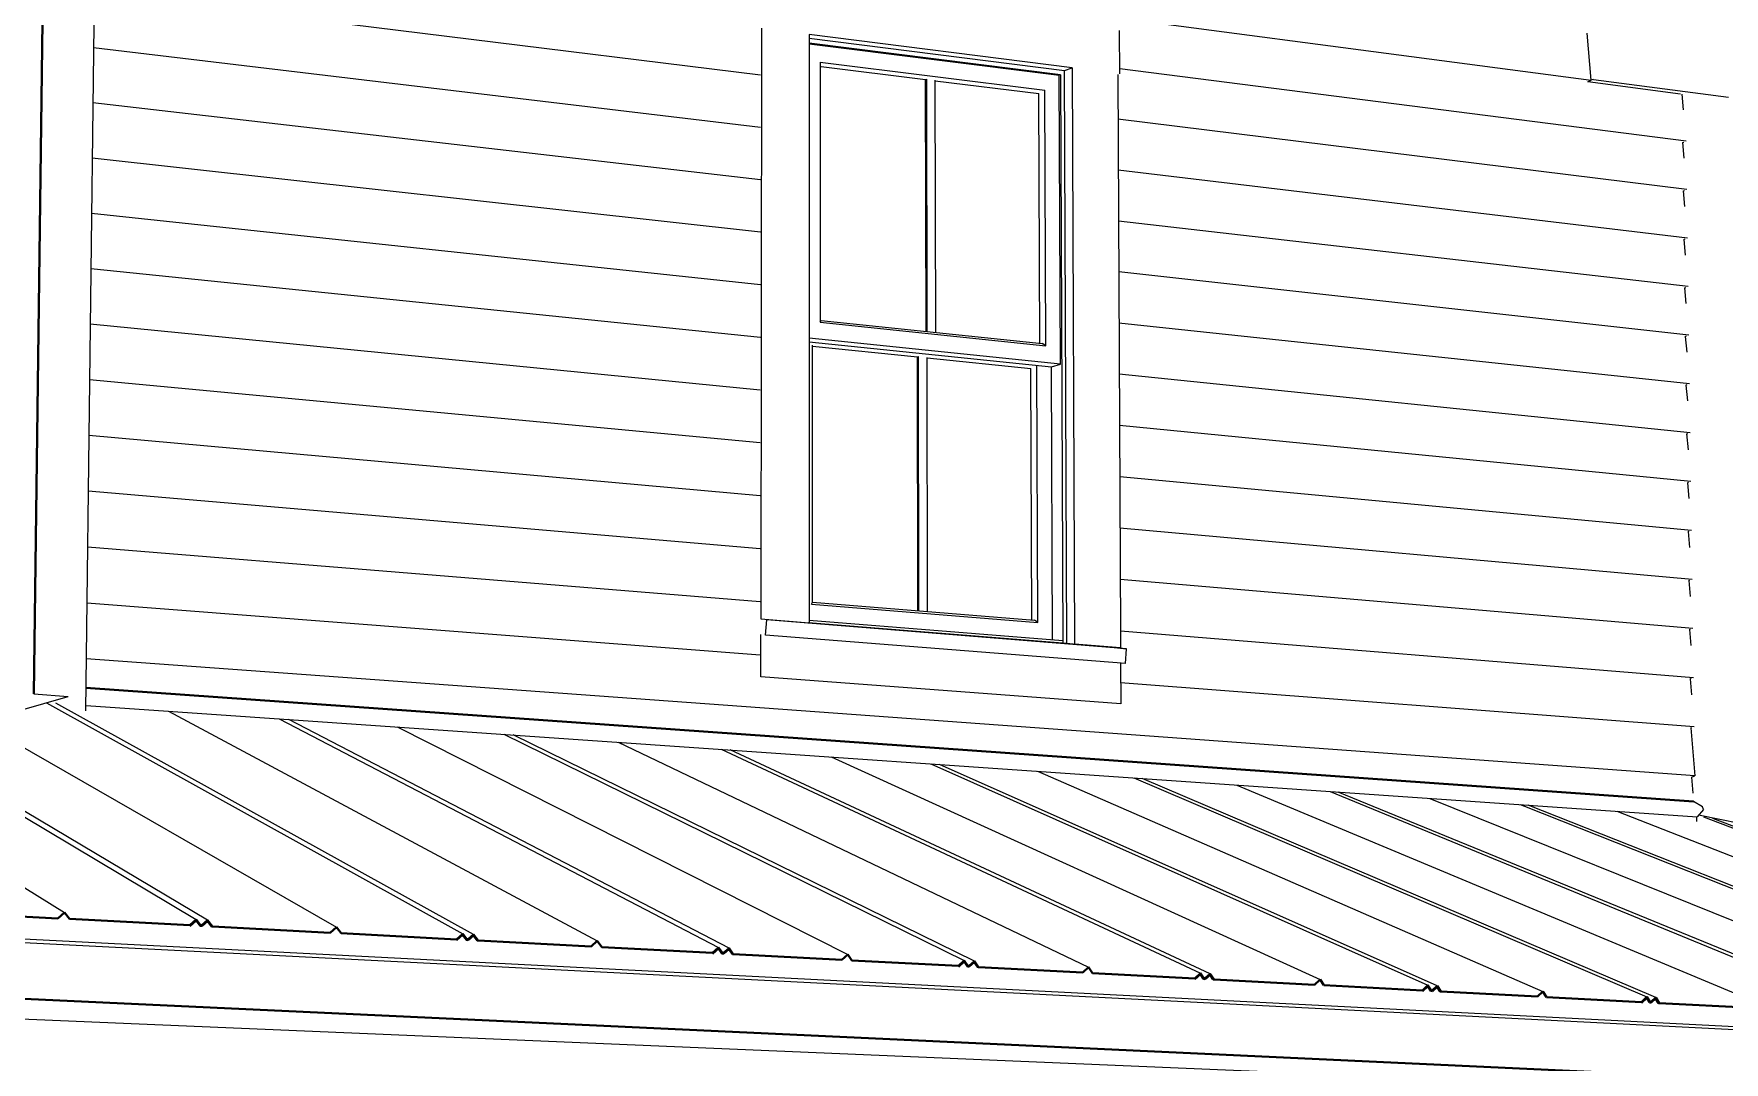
# Model space of a CAD drawing. Header units: inches. Extents: x -4969 to 16721, y 2489 to 24693.
# Drawn here: x 2870 to 3637, y 13202 to 13668 of the extents above; entities that cross this region are included whole.
import ezdxf

# ---------------------------------------------------------------- set-up
doc = ezdxf.new("R2010")
doc.units = ezdxf.units.IN
doc.header["$MEASUREMENT"] = 0
for name, color, linetype, lineweight in [('1', 1, 'Continuous', 9), ('2', 6, 'Continuous', 20), ('4', 2, 'Continuous', 40)]:
    doc.layers.add(name, color=color, linetype=linetype, lineweight=lineweight)

msp = doc.modelspace()

# ---------------------------------------------------------------- linework, layer by layer
at = {"layer": '1'}
for p, q in [((3222.2347222, 13663.9899245), (3335.6477714, 13649.6459001)), ((3336.2233526, 13649.8558268), (3222.2348049, 13664.278475)), ((3222.2354376, 13666.4872492), (3338.0965836, 13651.7822514)), ((3227.2108496, 13655.6606214), (3227.1953142, 13537.6304121)), ((3227.2108496, 13655.6606214), (3329.0788252, 13642.9160882)), ((3227.635542, 13653.6508986), (3274.9991616, 13647.7417758)), ((3274.9991616, 13647.7417758), (3275.5621308, 13647.9532407)), ((3275.181231, 13533.4997397), (3274.9991616, 13647.7417758)), ((3275.7469601, 13533.4407344), (3275.5621308, 13647.9532407)), ((3279.6050549, 13533.0383373), (3279.4044791, 13647.4736723)), ((3279.4049726, 13647.1921033), (3326.4180541, 13641.326714)), ((3336.2233526, 13649.8558268), (3335.6477714, 13649.6459001)), ((3336.2233526, 13649.8558268), (3337.2042702, 13392.0169021)), ((3338.0965836, 13651.7822514), (3341.55921, 13653.0474254)), ((3339.1093961, 13391.8647946), (3338.0965836, 13651.7822514)), ((3326.8085542, 13528.1150386), (3326.4180541, 13641.326714)), ((3329.4898911, 13526.9770285), (3329.0788252, 13642.9160882)), ((3227.1953142, 13537.6304121), (3227.622148, 13538.4601256)), ((3227.1953142, 13537.6304121), (3329.4898911, 13526.9770285)), ((3227.622148, 13538.4601256), (3327.9619622, 13527.9947388)), ((3336.1434351, 13518.6416946), (3222.1964384, 13530.3508861)), ((3223.7073041, 13410.6593722), (3223.7371318, 13527.2275873)), ((3223.7370124, 13526.7610425), (3271.2484571, 13521.9077071)), ((3329.4898911, 13526.9770285), (3327.9619622, 13527.9947388)), ((3271.2484571, 13521.9077071), (3271.8116136, 13522.0813743)), ((3271.4156048, 13406.7691511), (3271.2484571, 13521.9077071)), ((3271.9814163, 13406.7230138), (3271.8116136, 13522.0813743)), ((3275.8512654, 13406.4074593), (3275.6656129, 13521.6875254)), ((3275.665985, 13521.4564528), (3322.8221894, 13516.6394055)), ((3323.1992236, 13402.5466212), (3322.8221894, 13516.6394055)), ((3325.8836507, 13401.411055), (3325.4867648, 13518.1231648)), ((3332.1040155, 13517.4451065), (3336.1434351, 13518.6416946)), ((3332.5549925, 13393.4909165), (3332.1040155, 13517.4451065)), ((3223.2773989, 13409.7607505), (3223.7073041, 13410.6593722)), ((3223.2773989, 13409.7607505), (3325.8836507, 13401.411055)), ((3223.7073041, 13410.6593722), (3324.3527475, 13402.4525607)), ((3200.2454676, 13403.1178328), (3222.1588942, 13401.3682972)), ((3202.3141468, 13395.7337124), (3202.9004105, 13402.5822128)), ((3366.2375968, 13389.5457323), (3202.9004105, 13402.5822128)), ((3221.6003739, 13401.2285449), (3221.6559065, 13401.2424207)), ((3221.6559065, 13401.2424207), (3222.1588942, 13401.3682972)), ((3339.1093961, 13391.8647946), (3221.6559065, 13401.2424207)), ((3222.1597632, 13402.3270388), (3222.1588942, 13401.3682972)), ((3325.8836507, 13401.411055), (3324.3527475, 13402.4525607)), ((3365.6547219, 13382.8961246), (3202.3141468, 13395.7337124)), ((3339.1111613, 13391.8646537), (3339.1416194, 13391.8614767)), ((3342.0264433, 13391.6132895), (3339.1416194, 13391.8614767)), ((3342.0264433, 13391.6132895), (3342.6101991, 13391.7470866)), ((3342.0264433, 13391.6132895), (3362.8493152, 13389.9515205)), ((3342.6101991, 13391.7470866), (3363.4366045, 13390.0843544)), ((2612.9385307, 13289.5754212), (2885.8669336, 13367.8451121)), ((2870.3576869, 13369.016965), (2885.8669336, 13367.8451121)), ((2876.1109503, 13365.0473169), (3064.9828852, 13260.2383642)), ((3069.9140158, 13259.9753442), (2880.2967833, 13364.8998908)), ((2894.0806737, 13363.8614477), (3625.1569339, 13313.2805795)), ((2845.6159004, 13356.3020265), (3007.6649406, 13263.295628)), ((2931.5035911, 13361.2722737), (3126.0244168, 13256.9824891)), ((2981.6712397, 13357.8013318), (3181.0572664, 13254.0471093)), ((3185.7928272, 13253.7945207), (2985.9935305, 13357.5022861)), ((2949.2012937, 13266.4140021), (2813.5552575, 13347.1077595)), ((3035.2466465, 13354.0946178), (3239.6892581, 13250.9197559)), ((3083.6803005, 13350.7436455), (3292.5709885, 13248.0991139)), ((3297.1223875, 13247.8563483), (3087.8538676, 13350.4548896)), ((3135.4197845, 13347.1639533), (3348.9333462, 13245.0928198)), ((2810.6894147, 13346.2859006), (2944.0622233, 13266.6881134)), ((3182.2078158, 13343.9268365), (3399.787661, 13242.3803175)), ((3404.1654357, 13242.1468128), (3186.240205, 13343.6478482)), ((3232.2041558, 13340.4677469), (3454.0096652, 13239.4881871)), ((2776.7862641, 13336.5632441), (2884.3138466, 13269.8750133)), ((3277.4290313, 13337.33878), (3502.9509615, 13236.8777226)), ((3507.1648607, 13236.6529588), (3281.3272869, 13337.0690719)), ((3325.7688584, 13333.9942993), (3555.1522574, 13234.0933741)), ((3622.5228502, 13331.2406232), (3624.1030657, 13331.8257609)), ((3369.5076258, 13330.9681515), (3602.2864849, 13231.5792964)), ((3606.3455409, 13231.3627917), (3373.2783308, 13330.7072683)), ((3416.2719242, 13327.7326767), (3652.5779635, 13228.896815)), ((3458.5966493, 13324.804362), (3698.0033899, 13226.4738825)), ((3701.9159833, 13226.2651899), (3462.245963, 13324.5518775)), ((3622.526744, 13331.242065), (3623.1595185, 13323.960242)), ((3503.8612088, 13321.6726494), (3746.4879741, 13223.8877785)), ((3544.8393722, 13318.8374991), (3546.7932303, 13318.0630899)), ((3546.7932303, 13318.0630899), (3790.2958693, 13221.5511229)), ((3794.0697866, 13221.3498271), (3548.3730636, 13318.5930141)), ((3627.5855868, 13317.8645022), (3623.4777455, 13320.2929073)), ((3628.0691841, 13316.6346009), (3625.1569339, 13313.2805795)), ((3628.0691841, 13316.6346009), (3627.5855868, 13317.8645022)), ((3588.6751985, 13315.8046361), (3837.0692173, 13219.056294)), ((3624.7623643, 13313.3078786), (3624.7924769, 13311.1648681)), ((4174.5099554, 13202.5905651), (3625.7825968, 13314.0011518)), ((3879.3444651, 13216.8013879), (3628.1274022, 13313.1513388)), ((3632.0195933, 13312.7348263), (3882.9869504, 13216.6071025)), ((4186.1137122, 13188.9441719), (2583.8530505, 13270.4639797)), ((2585.129233, 13272.2793085), (4184.8785151, 13190.4077112)), ((4136.1018863, 13167.705103), (2618.8005305, 13231.9583323))]:
    msp.add_line(p, q, dxfattribs=at)
at = {"layer": '2'}
for p, q in [((2898.2770603, 13737.1085683), (2893.7518311, 13361.444165)), ((2952.4397425, 13729.8118154), (3577.0108886, 13647.4657132)), ((2897.6759317, 13687.2055475), (3200.1515764, 13649.8547496)), ((3200.5321892, 13670.9900384), (3200.2454676, 13403.1178328)), ((3363.134187, 13650.30248), (3363.0402981, 13669.960567)), ((2897.3754933, 13662.2644831), (3200.1258957, 13626.1485731)), ((3222.2359367, 13668.2294771), (3222.1597632, 13402.3270388)), ((3341.55921, 13653.0474254), (3222.2359367, 13668.2294771)), ((3577.0108886, 13647.4657132), (3575.1928959, 13668.6985206)), ((3336.1434351, 13518.6416946), (3335.6477714, 13649.6459001)), ((3341.55921, 13653.0474254), (3342.6101991, 13391.7470866)), ((3362.198439, 13649.9657063), (3363.4047493, 13396.8859644)), ((3363.1226522, 13652.7175829), (3620.0628903, 13619.9146664)), ((3575.4670924, 13646.6586957), (3577.0108886, 13647.4657132)), ((3617.5939516, 13641.1125566), (3575.4670924, 13646.6586957)), ((3578.0343572, 13647.758685), (3576.8234257, 13647.3677172)), ((3578.0343572, 13647.758685), (3639.393072, 13639.6639191)), ((3618.1957801, 13641.0333241), (3618.8192208, 13633.9883839)), ((2897.0745125, 13637.2783979), (3200.1001709, 13602.4017855)), ((3362.2944031, 13629.8327608), (3620.3710142, 13597.9645179)), ((3618.5019682, 13619.132627), (3619.0235438, 13619.3935641)), ((3618.5019682, 13619.132627), (3619.1260546, 13612.0711986)), ((2896.772988, 13612.2471698), (3200.0744021, 13578.6142822)), ((3362.4042372, 13606.7899532), (3620.6796263, 13575.9795872)), ((3618.8086408, 13597.1972779), (3619.3307009, 13597.4532779)), ((3618.8086408, 13597.1972779), (3619.4333741, 13590.1193179)), ((2896.4709181, 13587.1706763), (3200.048589, 13554.7859585)), ((3362.514254, 13583.708804), (3620.9887278, 13553.9597918)), ((3619.1157989, 13575.2271947), (3619.6383446, 13575.4782416)), ((3619.1157989, 13575.2271947), (3619.7411805, 13568.1326595)), ((2896.1683016, 13562.0487947), (3200.0227316, 13530.9167092)), ((3362.624454, 13560.5892175), (3621.2983199, 13531.9050485)), ((3619.4234439, 13553.2222947), (3619.946476, 13553.4683724)), ((3619.4234439, 13553.2222947), (3620.0494749, 13546.1111407)), ((2895.8651368, 13536.8814014), (3199.9968298, 13507.0064287)), ((3362.7348377, 13537.4310976), (3621.6084038, 13509.8152741)), ((3619.7315767, 13531.182495), (3620.2550961, 13531.4235876)), ((3619.7315767, 13531.182495), (3620.3582585, 13524.0546784)), ((3222.1959675, 13528.7071964), (3332.1040155, 13517.4451065)), ((2895.5614222, 13511.6683728), (3199.9708833, 13483.0550112)), ((3362.8454056, 13514.2343478), (3621.9189805, 13487.6903851)), ((3620.0401987, 13509.1077127), (3620.5642062, 13509.3438039)), ((3620.0401987, 13509.1077127), (3620.6675325, 13501.9631895)), ((2895.2571565, 13486.4095847), (3199.9448922, 13459.0623505)), ((3362.956158, 13490.9988715), (3622.2300514, 13465.5302976)), ((3620.3493109, 13486.9978643), (3620.8738075, 13487.228938)), ((3620.3493109, 13486.9978643), (3620.977298, 13479.8365904)), ((3363.0670955, 13467.7245715), (3622.5416175, 13443.3349277)), ((3620.6589145, 13464.8528663), (3621.183901, 13465.0789062)), ((3620.6589145, 13464.8528663), (3621.2875563, 13457.6747974)), ((2894.9523381, 13461.1049122), (3199.9188564, 13435.0283398)), ((3363.1782185, 13444.4113505), (3622.8536801, 13421.104191)), ((3620.9690107, 13442.6726347), (3621.4944881, 13442.8936244)), ((3620.9690107, 13442.6726347), (3621.5983084, 13435.4777264)), ((2894.6469654, 13435.7542303), (3199.8927756, 13410.9528722)), ((3363.2895274, 13421.0591108), (3623.1662404, 13398.8380028)), ((3621.2796006, 13420.4570854), (3621.8055698, 13420.6730086)), ((3621.2796006, 13420.4570854), (3621.9095555, 13413.2452932)), ((2894.341037, 13410.3574135), (3199.8824105, 13386.834627)), ((3337.2000769, 13393.1191203), (3222.1597632, 13402.3270388)), ((3200.2329159, 13376.7846312), (3200.2549117, 13395.9608073)), ((3363.4010229, 13397.6677543), (3623.4792994, 13376.5362784)), ((3363.4047493, 13396.8859644), (3363.4366045, 13390.0843544)), ((3621.5906855, 13398.206134), (3622.1171474, 13398.4169742)), ((3621.5906855, 13398.206134), (3622.2212989, 13390.9774131)), ((3360.6510299, 13390.1269547), (3366.2375968, 13389.5457323)), ((3362.036446, 13390.0163916), (3362.0387847, 13389.9825737)), ((3362.8493152, 13389.9515205), (3363.4366045, 13390.0843544)), ((3365.6547219, 13382.8961246), (3366.2375968, 13389.5457323)), ((3624.1030657, 13331.8257609), (2894.0345513, 13384.9143355)), ((3363.4666192, 13383.0680963), (3363.5546739, 13364.5003043)), ((3363.5546739, 13364.5003043), (3200.2329159, 13376.7846312)), ((3363.5084968, 13374.2375066), (3623.7928585, 13354.1989325)), ((3621.9022666, 13375.9196957), (3622.429222, 13376.1254365)), ((3621.9022666, 13375.9196957), (3622.5335397, 13368.6740013)), ((3622.2087057, 13353.5974157), (3624.1030657, 13331.8257609)), ((3622.2100534, 13353.5960533), (3622.7417948, 13353.7983105))]:
    msp.add_line(p, q, dxfattribs=at)
at = {"layer": '4'}
for p, q in [((2870.3576869, 13369.016965), (2875.1401118, 13740.1682249)), ((2893.8757977, 13371.7353203), (3623.4739866, 13320.2951294)), ((2881.2974107, 13267.2535937), (2825.6358742, 13270.1965923)), ((2884.3138466, 13269.8750133), (2881.2974107, 13267.2535937)), ((2884.3138466, 13269.8750133), (2886.5449784, 13266.9761385)), ((2941.0931233, 13264.0920084), (2886.5449784, 13266.9761385)), ((2944.0622233, 13266.6881134), (2941.0931233, 13264.0920084)), ((2943.9921371, 13266.2050775), (2941.1768637, 13263.7433597)), ((2943.9921371, 13266.2050775), (2943.7055304, 13266.3762303)), ((2943.9921371, 13266.2050775), (2945.7820169, 13263.844092)), ((2944.0622233, 13266.6881134), (2945.9646343, 13264.1783973)), ((2946.6904113, 13263.7960623), (2945.7820169, 13263.844092)), ((2945.9646343, 13264.1783973), (2946.6069726, 13264.1443975)), ((2949.2012937, 13266.4140021), (2946.6069726, 13264.1443975)), ((2949.1311342, 13265.9313932), (2946.6904113, 13263.7960623)), ((2949.1311342, 13265.9313932), (2948.8445985, 13266.1019524)), ((2950.916997, 13263.5725896), (2949.1311342, 13265.9313932)), ((2949.2012937, 13266.4140021), (2951.3704404, 13263.5486146)), ((2951.3704404, 13263.5486146), (2950.916997, 13263.5725896)), ((3004.7458489, 13260.7264907), (2951.3704404, 13263.5486146)), ((3007.6649406, 13263.295628), (3004.7458489, 13260.7264907)), ((3007.6649406, 13263.295628), (3009.7789483, 13260.4603751)), ((3062.1085236, 13257.6935477), (3009.7789483, 13260.4603751)), ((3064.9828852, 13260.2383642), (3062.1085236, 13257.6935477)), ((3064.9111356, 13259.7653708), (3062.1856893, 13257.3522873)), ((3064.9111356, 13259.7653708), (3064.6268995, 13259.9231922)), ((3064.9111356, 13259.7653708), (3066.6076328, 13257.4556658)), ((3064.9828852, 13260.2383642), (3066.7860408, 13257.7831636)), ((3067.4792765, 13257.4095792), (3066.6076328, 13257.4556658)), ((3066.7860408, 13257.7831636), (3067.4023917, 13257.7505393)), ((3069.9140158, 13259.9753442), (3067.4023917, 13257.7505393)), ((3069.8422011, 13259.5027602), (3067.4792765, 13257.4095792)), ((3069.8422011, 13259.5027602), (3069.558091, 13259.6600648)), ((3071.5349405, 13257.1951437), (3069.8422011, 13259.5027602)), ((3069.9140158, 13259.9753442), (3071.9700537, 13257.1721379)), ((3071.9700537, 13257.1721379), (3071.5349405, 13257.1951437)), ((3123.19734, 13254.4635919), (3071.9700537, 13257.1721379)), ((3126.0244168, 13256.9824891), (3123.19734, 13254.4635919)), ((3126.0244168, 13256.9824891), (3128.0288553, 13254.2081346)), ((3178.2725095, 13251.5515963), (3128.0288553, 13254.2081346)), ((3181.0572664, 13254.0471093), (3178.2725095, 13251.5515963)), ((3180.9840416, 13253.5837494), (3178.3435551, 13251.2174179)), ((3180.9840416, 13253.5837494), (3180.7033098, 13253.729917)), ((3180.9840416, 13253.5837494), (3182.5931278, 13251.3231518)), ((3181.0572664, 13254.0471093), (3182.7675138, 13251.6441138)), ((3183.4302068, 13251.2788928), (3182.5931278, 13251.3231518)), ((3182.7675138, 13251.6441138), (3183.3594231, 13251.6127833)), ((3185.7928272, 13253.7945207), (3183.3594231, 13251.6127833)), ((3185.7195448, 13253.3315537), (3183.4302068, 13251.2788928)), ((3185.7195448, 13253.3315537), (3185.4389785, 13253.4772675)), ((3187.3251112, 13251.0729571), (3185.7195448, 13253.3315537)), ((3185.7928272, 13253.7945207), (3187.7429838, 13251.0508629)), ((3187.7429838, 13251.0508629), (3187.3251112, 13251.0729571)), ((3236.9492651, 13248.4491737), (3187.7429838, 13251.0508629)), ((3239.6892581, 13250.9197559), (3236.9492651, 13248.4491737)), ((3239.6892581, 13250.9197559), (3241.5910687, 13248.2037471)), ((3289.8710827, 13245.6510326), (3241.5910687, 13248.2037471)), ((3292.5709885, 13248.0991139), (3289.8710827, 13245.6510326)), ((3292.4964588, 13247.645003), (3289.9364248, 13245.3236485)), ((3292.4964588, 13247.645003), (3292.2200443, 13247.7809028)), ((3292.4964588, 13247.645003), (3294.0236249, 13245.4314747)), ((3292.5709885, 13248.0991139), (3294.194164, 13245.7461567)), ((3297.1223875, 13247.8563483), (3294.7630573, 13245.7160444)), ((3297.0478068, 13247.4026147), (3294.8281551, 13245.3889367)), ((3297.0478068, 13247.4026147), (3296.7715861, 13247.5381133)), ((3298.5716722, 13245.1910053), (3297.0478068, 13247.4026147)), ((3297.1223875, 13247.8563483), (3298.9733089, 13245.1697696)), ((2583.2274368, 13243.9270921), (4184.9627498, 13169.2167703)), ((3294.8281551, 13245.3889367), (3294.0236249, 13245.4314747)), ((3294.194164, 13245.7461567), (3294.7630573, 13245.7160444)), ((3298.9733089, 13245.1697696), (3298.5716722, 13245.1910053)), ((3346.2758668, 13242.6687362), (3298.9733089, 13245.1697696)), ((3348.9333462, 13245.0928198), (3346.2758668, 13242.6687362)), ((3348.9333462, 13245.0928198), (3350.738917, 13242.4327608)), ((3397.168197, 13239.9779003), (3350.738917, 13242.4327608)), ((3399.787661, 13242.3803175), (3397.168197, 13239.9779003)), ((3399.7119802, 13241.9350937), (3397.2282184, 13239.6570401)), ((3399.7119802, 13241.9350937), (3399.4404585, 13242.0618839)), ((3399.7119802, 13241.9350937), (3401.1622833, 13239.7667206)), ((3399.787661, 13242.3803175), (3401.3291397, 13240.0753635)), ((3401.9361269, 13239.725805), (3401.1622833, 13239.7667206)), ((3401.3291397, 13240.0753635), (3401.8763337, 13240.0463998)), ((3404.1654357, 13242.1468128), (3401.8763337, 13240.0463998)), ((3404.0897101, 13241.7019517), (3401.9361269, 13239.725805)), ((3404.0897101, 13241.7019517), (3403.8184019, 13241.8283847)), ((3405.5369143, 13239.5354202), (3404.0897101, 13241.7019517)), ((3404.1654357, 13242.1468128), (3405.9232433, 13239.5149938)), ((3405.9232433, 13239.5149938), (3405.5369143, 13239.5354202)), ((3451.4304573, 13237.1088858), (3405.9232433, 13239.5149938)), ((3454.0096652, 13239.4881871), (3451.4304573, 13237.1088858)), ((3454.0096652, 13239.4881871), (3455.7248843, 13236.8818261)), ((3500.4078438, 13234.519299), (3455.7248843, 13236.8818261)), ((3502.9509615, 13236.8777226), (3500.4078438, 13234.519299)), ((3502.8742692, 13236.4410448), (3500.4628963, 13234.204708)), ((3502.8742692, 13236.4410448), (3502.6080371, 13236.5597031)), ((3502.8742692, 13236.4410448), (3504.2523737, 13234.3160268)), ((3502.9509615, 13236.8777226), (3504.4157013, 13234.6188581)), ((3504.9972534, 13234.2766427), (3504.2523737, 13234.3160268)), ((3504.4157013, 13234.6188581), (3504.9424143, 13234.5909785)), ((3507.1648607, 13236.6529588), (3504.9424143, 13234.5909785)), ((3507.088129, 13236.21663), (3504.9972534, 13234.2766427)), ((3507.088129, 13236.21663), (3506.8221238, 13236.3349684)), ((3508.4633211, 13234.0933809), (3507.088129, 13236.21663)), ((3507.1648607, 13236.6529588), (3508.8352012, 13234.0737184)), ((3508.8352012, 13234.0737184), (3508.4633211, 13234.0933809)), ((3552.6473773, 13231.7572324), (3508.8352012, 13234.0737184)), ((3555.1522574, 13234.0933741), (3552.6473773, 13231.7572324)), ((3555.1522574, 13234.0933741), (3556.7825601, 13231.5385924)), ((3599.8159033, 13229.2632856), (3556.7825601, 13231.5385924)), ((3602.2864849, 13231.5792964), (3599.8159033, 13229.2632856)), ((3602.2089074, 13231.1508428), (3599.866311, 13228.9547238)), ((3602.2089074, 13231.1508428), (3601.9482272, 13231.2622017)), ((3602.2089074, 13231.1508428), (3603.5191224, 13229.0674849)), ((3602.2864849, 13231.5792964), (3603.6790658, 13229.3647195)), ((3604.2366344, 13229.0295478), (3603.5191224, 13229.0674849)), ((3603.6790658, 13229.3647195), (3604.1864265, 13229.3378642)), ((3606.3455409, 13231.3627917), (3604.1864265, 13229.3378642)), ((3606.2679291, 13230.934674), (3604.2366344, 13229.0295478)), ((3606.2679291, 13230.934674), (3606.0074844, 13231.045745)), ((3607.5754039, 13228.8530167), (3606.2679291, 13230.934674)), ((3606.3455409, 13231.3627917), (3607.9336307, 13228.8340761)), ((3607.9336307, 13228.8340761), (3607.5754039, 13228.8530167)), ((3650.1437398, 13226.6022964), (3607.9336307, 13228.8340761))]:
    msp.add_line(p, q, dxfattribs=at)

doc.saveas('drawing.dxf')
